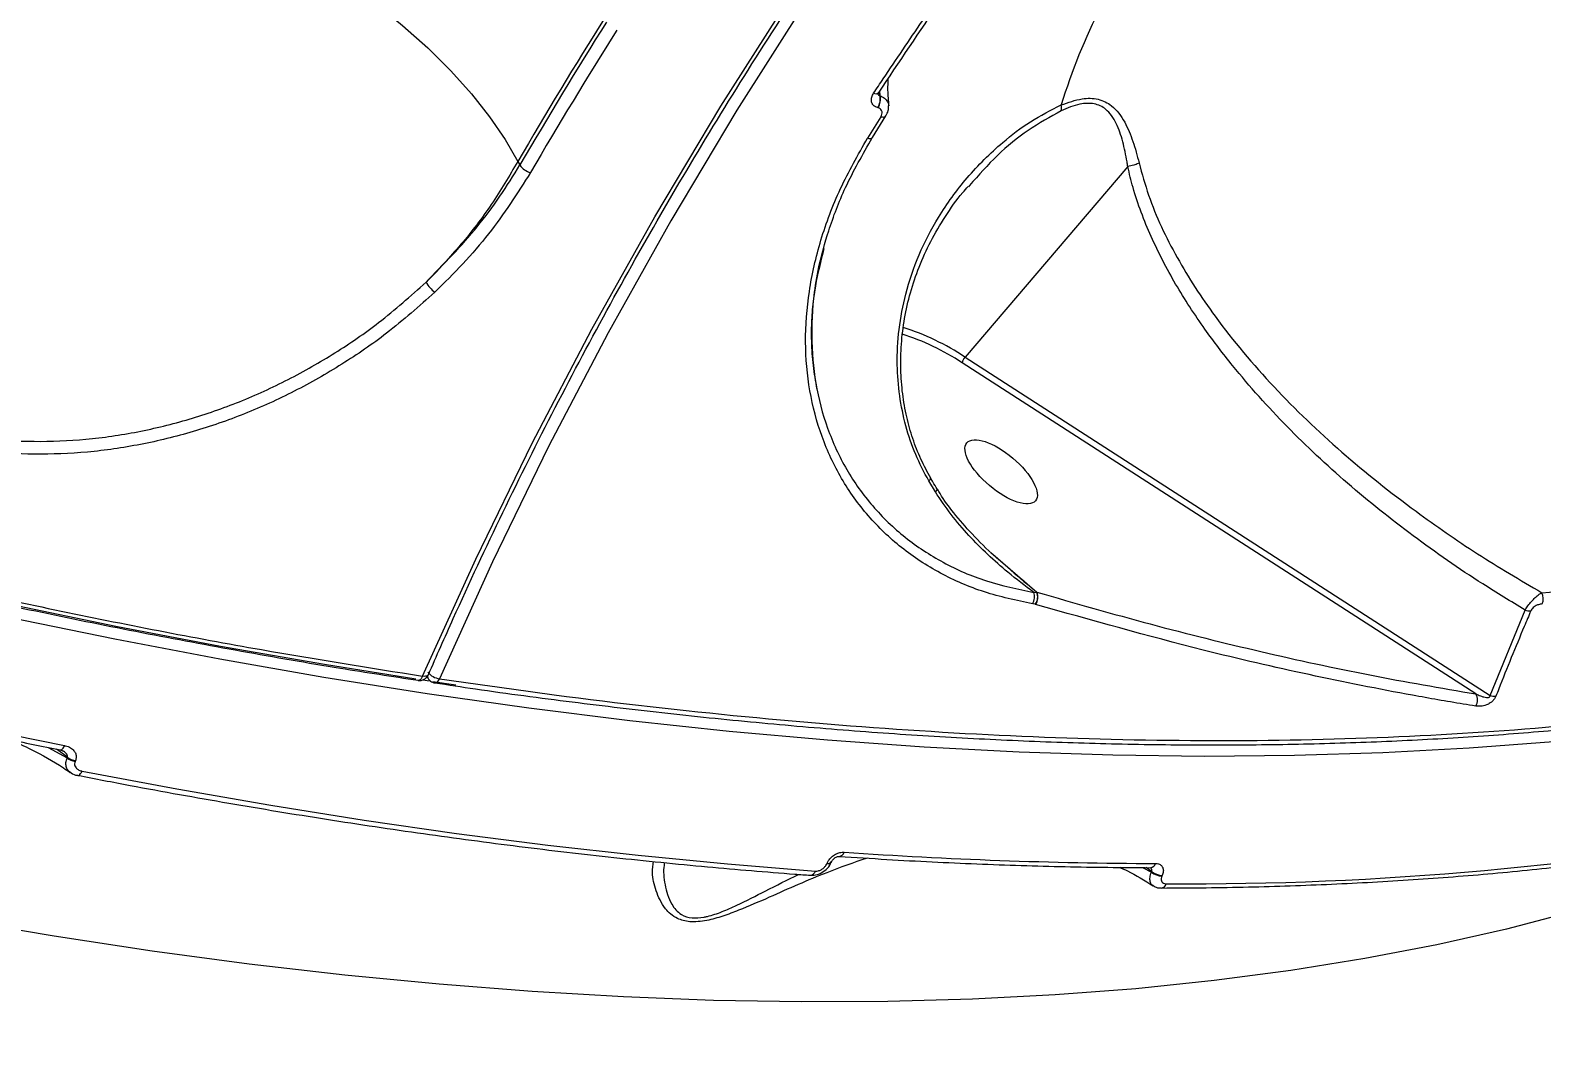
# Model space of a CAD drawing. Header units: millimetres. Extents: x -6521 to 6343, y -6174 to 4868.
# Drawn here: x -3687.6 to -3530.5, y 28.7 to 135.9 of the extents above; entities that cross this region are included whole.
import ezdxf

# ---------------------------------------------------------------- set-up
doc = ezdxf.new("R2010")
doc.units = ezdxf.units.MM
for name, color, linetype in [('DIKOM_ОБЪЕКТ', 7, 'Continuous'), ('DIKOM_РАЗМЕР_ЗОНА', 7, 'Continuous'), ('DIKOM_РАЗМЕР_ОБЪЕКТА', 7, 'Continuous')]:
    doc.layers.add(name, color=color, linetype=linetype)
doc.styles.add('style1', font='arial.ttf', dxfattribs={"width": 0.8})
doc.dimstyles.new('1-50', dxfattribs={"dimtxt": 300, "dimasz": 200, "dimexe": 100, "dimexo": 0, "dimgap": 100, "dimtad": 1, "dimtxsty": 'style1', "dimcen": 200, "dimclrd": 7, "dimclre": 7, "dimclrt": 7, "dimadec": 1, "dimazin": 2, "dimtfac": 1, "dimtmove": 0, "dimatfit": 2, "dimfxl": 0, "dimlwd": 25, "dimlwe": 18, "dimarcsym": 0})

# ---------------------------------------------------------------- blocks, each defined once
blk = doc.blocks.new('*D11')
at = {"layer": 'Defpoints', "color": 0, "transparency": 16777216}
for p in [(2818.82, 364.95), (-5102.52, -1661.02), (-5102.52, -4861.8)]:
    blk.add_point(p, dxfattribs=at)
at = {"layer": 'DIKOM_РАЗМЕР_ОБЪЕКТА', "color": 7, "lineweight": 18, "transparency": 16777216}
for p, q in [((2818.82, 364.95), (2818.82, -4961.8)), ((-5102.52, -1661.02), (-5102.52, -4961.8))]:
    blk.add_line(p, q, dxfattribs=at)
at = {"layer": 'DIKOM_РАЗМЕР_ОБЪЕКТА', "color": 7, "lineweight": 25, "transparency": 16777216}
blk.add_line((2618.82, -4861.8), (-4902.52, -4861.8), dxfattribs=at)
at = {"layer": 'DIKOM_РАЗМЕР_ОБЪЕКТА', "color": 7, "transparency": 16777216}
for points in [[(-4902.52, -4828.46), (-4902.52, -4895.13), (-5102.52, -4861.8)], [(2618.82, -4828.46), (2618.82, -4895.13), (2818.82, -4861.8)]]:
    blk.add_solid(points, dxfattribs=at)
at = {"layer": 'DIKOM_РАЗМЕР_ОБЪЕКТА', "color": 7, "transparency": 16777216, "insert": (-736, -4608.63), "char_height": 300, "attachment_point": 5, "style": 'style1'}
blk.add_mtext('7900', dxfattribs=at)
blk = doc.blocks.new('*D12')
at = {"layer": 'Defpoints', "color": 0, "transparency": 16777216}
for p in [(918.99, 3251.45), (5268.57, 3251.45), (-3684.78, -1936.75)]:
    blk.add_point(p, dxfattribs=at)
at = {"layer": 'DIKOM_РАЗМЕР_ОБЪЕКТА', "color": 7, "lineweight": 18, "transparency": 16777216}
for p, q in [((918.99, 3251.45), (5368.57, 3251.45)), ((-3684.78, -1936.75), (5368.57, -1936.75))]:
    blk.add_line(p, q, dxfattribs=at)
at = {"layer": 'DIKOM_РАЗМЕР_ОБЪЕКТА', "color": 7, "lineweight": 25, "transparency": 16777216}
blk.add_line((5268.57, -1736.75), (5268.57, 3051.45), dxfattribs=at)
at = {"layer": 'DIKOM_РАЗМЕР_ОБЪЕКТА', "color": 7, "transparency": 16777216}
for points in [[(5235.23, 3051.45), (5301.9, 3051.45), (5268.57, 3251.45)], [(5235.23, -1736.75), (5301.9, -1736.75), (5268.57, -1936.75)]]:
    blk.add_solid(points, dxfattribs=at)
at = {"layer": 'DIKOM_РАЗМЕР_ОБЪЕКТА', "color": 7, "transparency": 16777216, "insert": (5015.39, 711.25), "char_height": 300, "attachment_point": 5, "rotation": 90, "style": 'style1'}
blk.add_mtext('5150', dxfattribs=at)
blk = doc.blocks.new('*D13')
at = {"layer": 'Defpoints', "color": 0, "transparency": 16777216}
for p in [(1683.24, 4867.99), (-4359.52, -3960.36), (6242.61, -3960.36)]:
    blk.add_point(p, dxfattribs=at)
at = {"layer": 'DIKOM_РАЗМЕР_ЗОНА', "color": 7, "lineweight": 18, "transparency": 16777216}
for p, q in [((1683.24, 4867.99), (6342.61, 4867.99)), ((-4359.52, -3960.36), (6342.61, -3960.36))]:
    blk.add_line(p, q, dxfattribs=at)
at = {"layer": 'DIKOM_РАЗМЕР_ЗОНА', "color": 7, "lineweight": 25, "transparency": 16777216}
blk.add_line((6242.61, 4667.99), (6242.61, -3760.36), dxfattribs=at)
at = {"layer": 'DIKOM_РАЗМЕР_ЗОНА', "color": 7, "transparency": 16777216}
for points in [[(6209.28, 4667.99), (6275.95, 4667.99), (6242.61, 4867.99)], [(6209.28, -3760.36), (6275.95, -3760.36), (6242.61, -3960.36)]]:
    blk.add_solid(points, dxfattribs=at)
at = {"layer": 'DIKOM_РАЗМЕР_ЗОНА', "color": 7, "transparency": 16777216, "insert": (5989.44, 630.24), "char_height": 300, "attachment_point": 5, "rotation": 90, "style": 'style1'}
blk.add_mtext('8850', dxfattribs=at)
blk = doc.blocks.new('*D14')
at = {"layer": 'Defpoints', "color": 0, "transparency": 16777216}
for p in [(4318.82, 257.45), (-6520.67, -1799.21), (4318.82, -6073.51)]:
    blk.add_point(p, dxfattribs=at)
at = {"layer": 'DIKOM_РАЗМЕР_ЗОНА', "color": 7, "lineweight": 18, "transparency": 16777216}
for p, q in [((4318.82, 257.45), (4318.82, -6173.51)), ((-6520.67, -1799.21), (-6520.67, -6173.51))]:
    blk.add_line(p, q, dxfattribs=at)
at = {"layer": 'DIKOM_РАЗМЕР_ЗОНА', "color": 7, "lineweight": 25, "transparency": 16777216}
blk.add_line((-6320.67, -6073.51), (4118.82, -6073.51), dxfattribs=at)
at = {"layer": 'DIKOM_РАЗМЕР_ЗОНА', "color": 7, "transparency": 16777216}
for points in [[(-6320.67, -6040.18), (-6320.67, -6106.84), (-6520.67, -6073.51)], [(4118.82, -6040.18), (4118.82, -6106.84), (4318.82, -6073.51)]]:
    blk.add_solid(points, dxfattribs=at)
at = {"layer": 'DIKOM_РАЗМЕР_ЗОНА', "color": 7, "transparency": 16777216, "insert": (-430.65, -5820.34), "char_height": 300, "attachment_point": 5, "style": 'style1'}
blk.add_mtext('10850', dxfattribs=at)

msp = doc.modelspace()

# ---------------------------------------------------------------- linework, layer by layer
at = {"layer": 'DIKOM_ОБЪЕКТ', "color": 7, "linetype": 'Continuous', "lineweight": 15}
for p, q in [((-3599.445, 129.408), (-3599.435, 129.422)), ((-3599.38, 129.463), (-3599.285, 129.12)), ((-3599.285, 129.12), (-3599.264, 129.114)), ((-3599.264, 129.114), (-3599.274, 129.62)), ((-3599.486, 127.867), (-3599.508, 127.874)), ((-3600.044, 124.781), (-3598.658, 127.009)), ((-3636.92, 122.276), (-3636.703, 121.911)), ((-3573.517, 121.738), (-3590.433, 101.933)), ((-3589.953, 119.777), (-3590.077, 119.643)), ((-3537.327, 66.9), (-3590.737, 101.335)), ((-3590.433, 101.933), (-3535.849, 66.742)), ((-3605.817, 98.559), (-3605.87, 98.918)), ((-3593.516, 87.919), (-3594.202, 89.059)), ((-3587.731, 81.615), (-3582.957, 77.486)), ((-3583.894, 78.27), (-3582.985, 77.503)), ((-3583.284, 77.46), (-3582.985, 77.503)), ((-3582.985, 77.503), (-3582.957, 77.486)), ((-3583.128, 76.225), (-3583.394, 76.288)), ((-3583.094, 76.214), (-3583.128, 76.225)), ((-3535.849, 66.742), (-3532.217, 75.624)), ((-3646.346, 68.695), (-3646.244, 68.523)), ((-3646.217, 68.9), (-3646.222, 68.89)), ((-3645.761, 68.213), (-3643.375, 67.861)), ((-3645.545, 68.048), (-3645.533, 68.046)), ((-3685.747, 61.346), (-3683.768, 60.244)), ((-3683.731, 60.329), (-3684.874, 61.168)), ((-3683.768, 60.244), (-3683.731, 60.329)), ((-3682.898, 59.964), (-3682.935, 59.879)), ((-3604.794, 49.254), (-3604.775, 49.299)), ((-3604.316, 49.418), (-3604.297, 49.464)), ((-3571.997, 48.845), (-3571.064, 48.36)), ((-3571.035, 48.426), (-3571.597, 48.841)), ((-3571.15, 48.833), (-3571.124, 48.834)), ((-3571.064, 48.36), (-3571.035, 48.426)), ((-3569.931, 48.031), (-3569.959, 47.965))]:
    msp.add_line(p, q, dxfattribs=at)
at = {"layer": 'DIKOM_ОБЪЕКТ', "color": 7, "linetype": 'Continuous', "lineweight": 15, "flags": 128}
for points in [[(-3646.81, 68.749), (-3641.296, 80.936), (-3635.436, 92.967), (-3629.233, 104.833), (-3622.691, 116.528), (-3615.815, 128.042), (-3608.608, 139.369), (-3601.076, 150.501), (-3593.223, 161.431), (-3585.056, 172.152), (-3576.578, 182.656), (-3567.796, 192.938), (-3558.715, 202.989), (-3549.341, 212.804), (-3539.681, 222.376), (-3529.741, 231.699), (-3519.527, 240.766), (-3509.046, 249.572), (-3498.305, 258.111), (-3487.311, 266.378), (-3476.071, 274.367), (-3464.592, 282.072)], [(-3463.386, 281.166), (-3474.83, 273.484), (-3486.037, 265.519), (-3496.998, 257.278), (-3507.707, 248.764), (-3518.156, 239.984), (-3528.339, 230.944), (-3538.249, 221.649), (-3547.881, 212.106), (-3557.226, 202.321), (-3566.279, 192.299), (-3575.035, 182.049), (-3583.487, 171.576), (-3591.631, 160.888), (-3599.46, 149.991), (-3606.969, 138.892), (-3614.154, 127.599), (-3621.01, 116.119), (-3627.532, 104.46), (-3633.717, 92.63), (-3639.559, 80.635), (-3645.056, 68.485)], [(-3909.189, 155.07), (-3902.638, 151.775), (-3891.769, 146.449), (-3880.81, 141.25), (-3869.769, 136.184), (-3858.655, 131.254), (-3847.478, 126.465), (-3836.248, 121.821), (-3824.973, 117.325), (-3813.663, 112.982), (-3802.328, 108.796), (-3790.978, 104.769), (-3779.621, 100.905), (-3768.268, 97.207), (-3756.928, 93.679), (-3745.61, 90.323), (-3734.324, 87.143), (-3723.08, 84.14), (-3711.887, 81.318), (-3700.755, 78.679), (-3689.692, 76.225), (-3678.709, 73.958), (-3675.618, 73.351)], [(-3677.917, 152.829), (-3674.558, 151.639), (-3671.162, 150.256), (-3667.758, 148.693), (-3664.379, 146.964), (-3661.055, 145.086), (-3657.816, 143.074), (-3654.692, 140.948), (-3651.711, 138.727), (-3648.901, 136.43), (-3646.287, 134.08), (-3643.893, 131.698), (-3641.741, 129.304), (-3639.85, 126.922), (-3638.239, 124.572), (-3636.92, 122.276)], [(-3599.941, 129.363), (-3599.795, 129.331), (-3599.666, 129.322), (-3599.559, 129.337), (-3599.478, 129.375), (-3599.445, 129.408)], [(-3599.173, 126.928), (-3599.041, 126.903), (-3598.923, 126.896), (-3598.821, 126.907), (-3598.738, 126.937), (-3598.677, 126.983), (-3598.658, 127.008)], [(-3593.516, 87.919), (-3593.378, 88.06), (-3593.317, 88.159), (-3593.32, 88.198)], [(-3529.276, 61.933), (-3538.038, 61.254), (-3547.007, 60.774), (-3556.176, 60.493), (-3565.536, 60.411), (-3575.081, 60.53), (-3584.802, 60.848), (-3594.691, 61.366), (-3604.739, 62.082), (-3614.938, 62.997), (-3625.28, 64.109), (-3635.755, 65.418), (-3646.355, 66.923), (-3657.072, 68.622), (-3667.895, 70.514), (-3678.816, 72.597), (-3689.825, 74.869)], [(-3675.618, 73.351), (-3667.814, 71.88), (-3657.017, 69.992), (-3647.51, 68.477)], [(-3726.833, 71.329), (-3721.43, 69.955), (-3716.04, 68.624), (-3710.665, 67.334), (-3705.304, 66.088), (-3699.96, 64.884), (-3694.633, 63.724), (-3689.324, 62.607), (-3684.035, 61.533)], [(-3646.81, 68.749), (-3646.886, 68.599), (-3646.971, 68.475), (-3647.063, 68.384), (-3647.157, 68.327), (-3647.251, 68.308), (-3647.293, 68.312)], [(-3646.222, 68.89), (-3646.226, 68.882), (-3646.286, 68.815), (-3646.378, 68.767), (-3646.499, 68.74), (-3646.645, 68.734), (-3646.81, 68.749)], [(-3646.776, 68.365), (-3646.326, 68.298), (-3646.141, 68.27)], [(-3645.533, 68.046), (-3645.499, 68.044), (-3645.405, 68.063), (-3645.31, 68.12), (-3645.218, 68.211), (-3645.132, 68.335), (-3645.056, 68.485)], [(-3684.481, 61.088), (-3684.443, 61.085), (-3684.361, 61.107), (-3684.276, 61.165), (-3684.191, 61.258), (-3684.11, 61.383), (-3684.035, 61.533)], [(-3682.661, 58.436), (-3682.605, 58.435), (-3682.525, 58.463), (-3682.443, 58.524), (-3682.362, 58.616), (-3682.284, 58.737), (-3682.214, 58.881)], [(-3682.214, 58.881), (-3672.355, 57.027), (-3662.578, 55.329), (-3652.888, 53.788), (-3643.292, 52.407), (-3633.797, 51.185), (-3624.409, 50.123), (-3615.136, 49.222), (-3605.982, 48.484)], [(-3527.184, 44.273), (-3534.161, 42.448), (-3541.39, 40.816), (-3548.864, 39.379), (-3556.575, 38.139), (-3564.517, 37.096), (-3572.682, 36.252), (-3581.063, 35.608), (-3589.652, 35.163), (-3598.44, 34.919), (-3607.42, 34.875), (-3616.583, 35.033), (-3625.921, 35.39), (-3635.425, 35.948), (-3645.087, 36.706), (-3654.896, 37.662), (-3664.845, 38.817), (-3674.923, 40.168), (-3685.122, 41.716), (-3695.432, 43.457)]]:
    msp.add_lwpolyline(points, dxfattribs=at)
at = {"layer": 'DIKOM_ОБЪЕКТ', "color": 7, "linetype": 'Continuous', "lineweight": 15}
for centre, radius, start, end in [((-3518.329, 109.078), 64.965, 153.18825, 162.92506), ((-3215.875, -122.63), 487.091, 147.76027, 149.81502), ((-3216.18, -122.716), 486.5, 147.76946, 149.81251), ((-3215.531, -123.247), 485.973, 147.77083, 149.81153), ((-3600.827, 128.752), 1.584, 326.32877, 13.41961), ((-3600.805, 128.746), 1.585, 326.33392, 13.42697), ((-3582.389, 127.832), 1.985, 352.0912, 9.28935), ((-3210.456, -116.485), 458.641, 147.94536, 148.27365), ((-3635.121, 122.962), 1.9, 213.57855, 255.54916), ((-3643.547, 111.388), 3.356, 209.83719, 233.58513), ((-3604.206, 81.18), 24.241, 56.2477, 72.64802), ((-3604.419, 80.949), 25.217, 56.31806, 72.56547), ((-3589.516, 101.09), 1.246, 137.43731, 168.66756), ((-3584.165, 76.988), 1.288, 323.64933, 23.59644), ((-3584.163, 76.972), 1.311, 324.68887, 23.07899), ((-3531.696, 76.803), 1.371, 336.7777, 27.42699), ((-3531.719, 77.024), 1.486, 250.43763, 273.88124), ((-3644.817, 70.307), 1.838, 218.29732, 262.52519), ((-3647.134, 69.299), 1, 261.35162, 336.47401), ((-3645.725, 68.832), 0.604, 190.58516, 210.70882), ((-3645.385, 69.035), 1, 210.78835, 233.08161), ((-3645.385, 69.035), 1, 233.08161, 261.5044), ((-3538.383, 66.279), 1.226, 328.60728, 30.46031), ((-3535.381, 68.171), 1.504, 251.87173, 275.26482), ((-3682.501, 62.004), 2.169, 234.24843, 258.4386), ((-3682.462, 62.092), 2.172, 234.26245, 258.41684), ((-3567.557, 394.492), 347.341, 269.67692, 280.6048), ((-3603.561, 50.591), 0.578, 274.91215, 345.98818), ((-3568.859, 542.127), 492.86, 266.0279, 269.79568), ((-3604.68, 49.701), 0.461, 255.63707, 321.76485), ((-3604.66, 49.741), 0.456, 255.41772, 322.90047), ((-3571.218, 49.461), 0.631, 277.2032, 342.42595), ((-3606.547, 48.628), 0.583, 275.38467, 345.66554), ((-3569.859, 49.986), 2.024, 233.4589, 267.15198), ((-3569.831, 50.051), 2.023, 233.45151, 267.15937), ((-3570.102, 47.33), 0.612, 276.21791, 343.57877)]:
    msp.add_arc(centre, radius, start, end, dxfattribs=at)
msp.add_ellipse((-3586.677, 90.001), major_axis=(3.564, -3.012), ratio=0.4016192, dxfattribs=at)
for points, knots in [([(-4175.655, 432.946), (-4175.673, 431.751), (-4175.719, 428.772), (-4175.454, 423.895), (-4174.903, 418.333), (-4174.044, 412.673), (-4172.892, 406.918), (-4171.442, 401.066), (-4169.693, 395.113), (-4167.646, 389.066), (-4165.31, 382.943), (-4162.691, 376.77), (-4159.797, 370.566), (-4156.63, 364.332), (-4153.19, 358.067), (-4149.478, 351.769), (-4145.491, 345.434), (-4141.229, 339.063), (-4136.692, 332.653), (-4131.877, 326.202), (-4126.782, 319.708), (-4121.408, 313.172), (-4115.768, 306.609), (-4109.885, 300.047), (-4103.779, 293.51), (-4097.459, 287.007), (-4090.922, 280.533), (-4084.166, 274.086), (-4077.19, 267.663), (-4069.992, 261.263), (-4062.569, 254.884), (-4054.921, 248.525), (-4047.043, 242.183), (-4038.934, 235.856), (-4030.607, 229.556), (-4022.099, 223.311), (-4013.44, 217.145), (-4004.644, 211.065), (-3995.703, 205.066), (-3986.616, 199.147), (-3977.384, 193.308), (-3968.007, 187.549), (-3958.484, 181.869), (-3948.816, 176.27), (-3939.004, 170.751), (-3929.046, 165.312), (-3918.951, 159.958), (-3908.749, 154.705), (-3898.471, 149.569), (-3888.136, 144.561), (-3877.75, 139.681), (-3867.312, 134.93), (-3856.822, 130.307), (-3846.279, 125.813), (-3835.684, 121.446), (-3825.037, 117.208), (-3814.339, 113.098), (-3803.589, 109.117), (-3792.791, 105.267), (-3781.972, 101.556), (-3771.165, 97.996), (-3760.397, 94.598), (-3749.678, 91.363), (-3739.006, 88.291), (-3728.381, 85.381), (-3717.803, 82.633), (-3707.27, 80.047), (-3696.786, 77.624), (-3686.349, 75.363), (-3675.958, 73.263), (-3665.62, 71.332), (-3656.051, 69.671), (-3649.976, 68.735), (-3647.292, 68.322)], [0, 0, 0, 0, 0.0094078, 0.0234759, 0.0375497, 0.0516398, 0.0657619, 0.0799312, 0.0941627, 0.1084719, 0.1228261, 0.1371271, 0.1513572, 0.1655335, 0.1796718, 0.193788, 0.2078977, 0.2220155, 0.2361532, 0.2503269, 0.2645521, 0.2788451, 0.2932013, 0.3075359, 0.321785, 0.3359736, 0.3501177, 0.3642335, 0.378337, 0.3924445, 0.406567, 0.4207201, 0.4349201, 0.4491829, 0.4635203, 0.4778591, 0.4920989, 0.5062927, 0.5204524, 0.534589, 0.5487142, 0.5628395, 0.5769742, 0.5911282, 0.6053129, 0.6195396, 0.63382, 0.6481186, 0.6623742, 0.6765812, 0.6907508, 0.7048943, 0.7190234, 0.7331494, 0.7472821, 0.7614309, 0.7756068, 0.7898212, 0.8040856, 0.8183881, 0.8326644, 0.846885, 0.8610655, 0.8752171, 0.8893511, 0.9034787, 0.9176113, 0.9317563, 0.9459252, 0.9601293, 0.9743797, 0.9886796, 1, 1, 1, 1]), ([(-4175.479, 433.213), (-4175.492, 430.425), (-4175.523, 423.906), (-4174.097, 413.172), (-4171.423, 401.133), (-4167.487, 388.866), (-4162.384, 376.436), (-4156.167, 363.888), (-4148.738, 351.019), (-4140.07, 337.86), (-4130.162, 324.451), (-4119.234, 311.088), (-4107.348, 297.814), (-4094.583, 284.672), (-4080.733, 271.447), (-4065.799, 258.184), (-4049.807, 244.928), (-4033.306, 232.124), (-4016.405, 219.8), (-3999.212, 207.974), (-3981.245, 196.303), (-3962.531, 184.833), (-3943.116, 173.605), (-3923.153, 162.718), (-3902.694, 152.211), (-3881.801, 142.119), (-3860.4, 132.415), (-3838.548, 123.15), (-3816.309, 114.369), (-3794.173, 106.263), (-3772.214, 98.846), (-3750.5, 92.113), (-3728.678, 85.957), (-3706.817, 80.418), (-3685.006, 75.55), (-3664.969, 71.648), (-3652.378, 69.638), (-3646.81, 68.749)], [0, 0, 0, 0, 0.0220395, 0.0515326, 0.0810499, 0.1105428, 0.1392036, 0.1678863, 0.1965469, 0.22604, 0.2555572, 0.2850503, 0.3137109, 0.3423936, 0.3710542, 0.4005473, 0.4300646, 0.4595577, 0.4871864, 0.5148349, 0.5424636, 0.5708353, 0.5992283, 0.6276001, 0.6562608, 0.6849436, 0.7136043, 0.7430975, 0.7726147, 0.8021078, 0.8307686, 0.8594514, 0.888112, 0.9176053, 0.9471226, 0.9766157, 1, 1, 1, 1]), ([(-3646.217, 68.9), (-3645.358, 70.852), (-3642.863, 76.52), (-3638.511, 85.805), (-3633.07, 96.709), (-3627.342, 107.472), (-3621.335, 118.091), (-3615.05, 128.561), (-3608.491, 138.875), (-3601.662, 149.027), (-3594.566, 159.012), (-3587.208, 168.826), (-3579.591, 178.461), (-3571.719, 187.914), (-3563.598, 197.179), (-3555.23, 206.25), (-3546.622, 215.124), (-3537.776, 223.795), (-3528.699, 232.258), (-3519.396, 240.509), (-3509.87, 248.544), (-3500.128, 256.357), (-3490.175, 263.946), (-3480.014, 271.302), (-3471.336, 277.284), (-3466.021, 280.779), (-3464.214, 281.967)], [0, 0, 0, 0, 0.0228181, 0.0662206, 0.1096244, 0.1530278, 0.1964311, 0.2398343, 0.2832374, 0.3266402, 0.3700428, 0.4134454, 0.4568477, 0.5002497, 0.5436514, 0.5870531, 0.6304543, 0.673855, 0.7172558, 0.7606563, 0.8040563, 0.8474562, 0.8908556, 0.9342546, 0.9776532, 1, 1, 1, 1]), ([(-3599.941, 129.363), (-3599.603, 129.867), (-3597.913, 132.387), (-3591.362, 142.098), (-3585.064, 151.127), (-3580.141, 158.187)], [0, 0, 0, 0, 0.0517109, 0.2585539, 1, 1, 1, 1]), ([(-3599.425, 129.396), (-3597.277, 132.601), (-3592.048, 140.404), (-3585.44, 150.004), (-3580.955, 156.338), (-3579.62, 158.224)], [0, 0, 0, 0, 0.328768, 0.8001316, 1, 1, 1, 1]), ([(-3598.324, 128.051), (-3598.377, 128.604), (-3598.472, 129.595), (-3598.429, 130.504), (-3598.41, 130.905)], [0, 0, 0, 0, 0.5584418, 1, 1, 1, 1]), ([(-3599.508, 127.874), (-3599.589, 127.902), (-3599.8, 127.976), (-3600.048, 128.204), (-3600.185, 128.551), (-3600.163, 128.959), (-3600.015, 129.229), (-3599.941, 129.363)], [0, 0, 0, 0, 0.1342565, 0.3469745, 0.5632417, 0.7817528, 1, 1, 1, 1]), ([(-3599.495, 129.339), (-3599.485, 129.305), (-3599.461, 129.224), (-3599.381, 129.149), (-3599.312, 129.128), (-3599.285, 129.12)], [0, 0, 0, 0, 0.3182036, 0.7367208, 1, 1, 1, 1]), ([(-3599.494, 129.307), (-3599.494, 129.303), (-3599.493, 129.293), (-3599.488, 129.339), (-3599.447, 129.399), (-3599.431, 129.421)], [0, 0, 0, 0, 0.2434658, 0.7186115, 1, 1, 1, 1]), ([(-3599.264, 129.114), (-3599.104, 129.04), (-3598.769, 128.885), (-3598.509, 128.537), (-3598.385, 128.247), (-3598.397, 128.098), (-3598.401, 128.05)], [0, 0, 0, 0, 0.3263919, 0.6866238, 0.89948, 1, 1, 1, 1]), ([(-3580.43, 128.153), (-3579.706, 128.414), (-3578.388, 128.889), (-3576.54, 128.851), (-3574.949, 128.052), (-3573.799, 126.464), (-3572.94, 124.39), (-3572.539, 122.883), (-3572.337, 122.122)], [0, 0, 0, 0, 0.1672644, 0.3043246, 0.4416728, 0.6370356, 0.8167233, 1, 1, 1, 1]), ([(-3599.173, 126.928), (-3599.172, 126.93), (-3599.119, 127.014), (-3599.044, 127.191), (-3599.037, 127.413), (-3599.106, 127.611), (-3599.242, 127.774), (-3599.407, 127.837), (-3599.486, 127.867)], [0, 0, 0, 0, 0.0043321, 0.2198056, 0.4355459, 0.5682361, 0.7938027, 1, 1, 1, 1]), ([(-3598.667, 127.015), (-3598.567, 127.193), (-3598.379, 127.527), (-3598.389, 127.903), (-3598.394, 128.079)], [0, 0, 0, 0, 0.5325493, 1, 1, 1, 1]), ([(-3594.202, 89.059), (-3594.68, 89.962), (-3595.65, 91.793), (-3596.644, 94.796), (-3597.287, 97.93), (-3597.546, 101.301), (-3597.359, 104.857), (-3596.626, 108.713), (-3595.28, 112.642), (-3593.166, 116.728), (-3590.282, 120.696), (-3586.979, 123.969), (-3583.658, 126.524), (-3581.512, 127.607), (-3580.43, 128.153)], [0, 0, 0, 0, 0.0637954, 0.1293413, 0.1956935, 0.263425, 0.3422607, 0.4227085, 0.5170772, 0.6134022, 0.7254009, 0.8399965, 0.9193197, 1, 1, 1, 1]), ([(-3580.422, 127.559), (-3581.586, 126.911), (-3583.942, 125.599), (-3587.181, 122.956), (-3589.019, 120.848), (-3589.953, 119.777)], [0, 0, 0, 0, 0.3244032, 0.6566288, 1, 1, 1, 1]), ([(-3573.51, 121.742), (-3573.51, 121.743), (-3573.534, 121.908), (-3573.687, 122.799), (-3573.993, 124.361), (-3574.643, 126.268), (-3575.587, 127.702), (-3576.963, 128.373), (-3578.618, 128.313), (-3579.778, 127.828), (-3580.422, 127.559)], [0, 0, 0, 0, 0.0002701, 0.0414558, 0.2243046, 0.4065703, 0.5849873, 0.712481, 0.8404526, 1, 1, 1, 1]), ([(-3583.394, 76.288), (-3585.095, 76.643), (-3588.495, 77.352), (-3593.065, 79.362), (-3597.134, 82.02), (-3600.594, 85.337), (-3603.379, 89.227), (-3605.425, 93.608), (-3606.69, 98.387), (-3607.137, 103.471), (-3606.753, 108.747), (-3605.527, 114.11), (-3603.538, 119.48), (-3601.554, 122.957), (-3600.561, 124.697)], [0, 0, 0, 0, 0.0836182, 0.1671663, 0.2504175, 0.3338511, 0.4173038, 0.500488, 0.5837383, 0.6671383, 0.7504583, 0.8333959, 0.9166276, 1, 1, 1, 1]), ([(-3605.87, 98.918), (-3606.006, 99.731), (-3606.274, 101.34), (-3606.402, 103.731), (-3606.36, 106.049), (-3606.125, 108.539), (-3605.615, 111.543), (-3604.593, 115.313), (-3602.869, 119.84), (-3601.054, 123.025), (-3600.074, 124.744)], [0, 0, 0, 0, 0.1039887, 0.2058435, 0.2906886, 0.3765793, 0.4901689, 0.6312481, 0.8009212, 1, 1, 1, 1]), ([(-3600.561, 124.697), (-3600.474, 124.682), (-3600.3, 124.652), (-3600.128, 124.685), (-3600.084, 124.748), (-3600.067, 124.772)], [0, 0, 0, 0, 0.3855118, 0.7710508, 1, 1, 1, 1]), ([(-3636.92, 122.276), (-3637.805, 120.773), (-3639.544, 117.816), (-3642.755, 113.598), (-3645.219, 111.017), (-3646.458, 109.718)], [0, 0, 0, 0, 0.3395384, 0.66776, 1, 1, 1, 1]), ([(-3646.458, 109.718), (-3644.61, 111.607), (-3641.81, 114.468), (-3638.716, 118.637), (-3637.374, 120.82), (-3636.703, 121.911)], [0, 0, 0, 0, 0.4928118, 0.7464056, 1, 1, 1, 1]), ([(-3635.595, 121.122), (-3636.973, 118.969), (-3639.06, 115.707), (-3642.573, 111.616), (-3644.551, 109.663), (-3645.539, 108.687)], [0, 0, 0, 0, 0.4927622, 0.746379, 1, 1, 1, 1]), ([(-3573.517, 121.738), (-3573.516, 121.739), (-3573.514, 121.74), (-3573.512, 121.742), (-3573.51, 121.742), (-3573.51, 121.742)], [0, 0, 0, 0, 0.4606076, 0.8321304, 1, 1, 1, 1]), ([(-3532.217, 75.624), (-3533.69, 76.52), (-3537.69, 78.952), (-3543.92, 83.287), (-3550.747, 88.736), (-3557.05, 94.637), (-3561.914, 100.059), (-3565.718, 105.047), (-3568.623, 109.499), (-3571.176, 114.42), (-3572.744, 118.544), (-3573.342, 121.016), (-3573.517, 121.738)], [0, 0, 0, 0, 0.0783343, 0.2125914, 0.3472665, 0.4817927, 0.615849, 0.6916658, 0.7820708, 0.8726181, 0.9628126, 1, 1, 1, 1]), ([(-3572.337, 122.122), (-3572.366, 122.108), (-3572.537, 122.02), (-3572.92, 121.863), (-3573.301, 121.785), (-3573.51, 121.742)], [0, 0, 0, 0, 0.0843783, 0.5004316, 1, 1, 1, 1]), ([(-3572.337, 122.122), (-3572.028, 121.003), (-3571.094, 117.618), (-3568.52, 112.215), (-3564.155, 105.514), (-3558.437, 98.714), (-3551.383, 91.967), (-3544.211, 86.266), (-3537.23, 81.415), (-3532.73, 78.761), (-3530.479, 77.434)], [0, 0, 0, 0, 0.0588109, 0.1777198, 0.2968175, 0.4509472, 0.6056222, 0.7600433, 0.8800198, 1, 1, 1, 1]), ([(-3593.985, 89.349), (-3594.341, 89.998), (-3595.066, 91.319), (-3595.899, 93.465), (-3596.536, 95.745), (-3596.956, 98.151), (-3597.145, 100.685), (-3597.083, 103.312), (-3596.752, 105.989), (-3596.136, 108.673), (-3595.224, 111.35), (-3594.019, 114.004), (-3592.494, 116.588), (-3591.179, 118.494), (-3590.301, 119.469), (-3590.111, 119.68)], [0, 0, 0, 0, 0.0661447, 0.1344649, 0.2033533, 0.2760793, 0.3523933, 0.4323052, 0.515423, 0.6008845, 0.6886821, 0.7808534, 0.8757957, 0.973138, 1, 1, 1, 1]), ([(-3605.092, 113.228), (-3605.423, 111.931), (-3606.204, 108.874), (-3606.482, 104.15), (-3606.074, 99.159), (-3604.84, 94.47), (-3602.846, 90.169), (-3600.125, 86.35), (-3596.746, 83.094), (-3592.762, 80.482), (-3588.288, 78.506), (-3584.953, 77.809), (-3583.284, 77.46)], [0, 0, 0, 0, 0.0757534, 0.1787135, 0.2808763, 0.3837907, 0.4863004, 0.5886396, 0.6917381, 0.794008, 0.8968759, 1, 1, 1, 1]), ([(-3645.539, 108.687), (-3647.179, 107.227), (-3650.201, 104.535), (-3655.165, 101.133), (-3660.108, 98.313), (-3665.294, 95.953), (-3670.656, 94.098), (-3676.126, 92.764), (-3681.655, 91.964), (-3687.17, 91.753), (-3692.623, 92.063), (-3696.128, 92.747), (-3697.878, 93.089)], [0, 0, 0, 0, 0.1166809, 0.2150832, 0.3137983, 0.4122011, 0.510061, 0.6082265, 0.706084, 0.803954, 0.9021321, 1, 1, 1, 1]), ([(-3697.694, 94.393), (-3695.983, 94.059), (-3692.553, 93.39), (-3687.217, 93.088), (-3681.82, 93.299), (-3676.409, 94.086), (-3671.054, 95.398), (-3665.805, 97.22), (-3660.727, 99.538), (-3655.886, 102.305), (-3651.024, 105.645), (-3648.064, 108.285), (-3646.458, 109.718)], [0, 0, 0, 0, 0.0977726, 0.1958572, 0.2936318, 0.3914573, 0.4895946, 0.5874245, 0.6858961, 0.78468, 0.8831548, 1, 1, 1, 1]), ([(-3645.543, 68.064), (-3644.137, 67.85), (-3639.336, 67.119), (-3631.25, 66.054), (-3621.307, 64.866), (-3611.521, 63.868), (-3601.903, 63.049), (-3592.456, 62.411), (-3583.174, 61.953), (-3574.054, 61.673), (-3565.092, 61.573), (-3556.287, 61.652), (-3547.636, 61.91), (-3539.138, 62.347), (-3530.788, 62.964), (-3522.596, 63.761), (-3514.585, 64.734), (-3506.792, 65.883), (-3499.237, 67.203), (-3491.923, 68.693), (-3484.849, 70.354), (-3478.01, 72.185), (-3471.403, 74.188), (-3465.028, 76.362), (-3458.883, 78.709), (-3452.966, 81.228), (-3447.276, 83.922), (-3441.815, 86.789), (-3436.596, 89.823), (-3431.642, 93.013), (-3426.968, 96.346), (-3422.598, 99.826), (-3419.157, 102.811), (-3417.279, 104.691), (-3416.66, 105.311)], [0, 0, 0, 0, 0.0135244, 0.0461656, 0.0788173, 0.1113221, 0.143678, 0.1759208, 0.2080885, 0.2402171, 0.2723433, 0.304497, 0.3367093, 0.3690166, 0.4014562, 0.4340637, 0.466743, 0.4993216, 0.5317393, 0.5640327, 0.596238, 0.6283916, 0.6605296, 0.6926846, 0.7248837, 0.7571618, 0.7895541, 0.822096, 0.8547588, 0.8873719, 0.9197909, 0.9520586, 0.9842098, 1, 1, 1, 1]), ([(-3645.056, 68.485), (-3641.069, 67.912), (-3630.328, 66.368), (-3613.202, 64.442), (-3593.869, 62.893), (-3574.939, 62.07), (-3556.491, 61.993), (-3538.604, 62.686), (-3521.671, 64.132), (-3505.728, 66.308), (-3490.788, 69.177), (-3476.607, 72.784), (-3463.269, 77.149), (-3450.846, 82.278), (-3439.593, 88.047), (-3429.59, 94.459), (-3421.924, 100.292), (-3418.013, 104.239), (-3416.63, 105.634)], [0, 0, 0, 0, 0.0385428, 0.1038339, 0.1691752, 0.2344665, 0.3016539, 0.3688964, 0.4360838, 0.501375, 0.5667164, 0.6320077, 0.6991952, 0.7664376, 0.8336251, 0.8989152, 0.964256, 1, 1, 1, 1]), ([(-3594.202, 89.059), (-3594.186, 89.073), (-3594.089, 89.162), (-3593.983, 89.28), (-3594.016, 89.313), (-3594.029, 89.326)], [0, 0, 0, 0, 0.1048042, 0.651535, 1, 1, 1, 1]), ([(-3593.31, 88.202), (-3593.469, 88.447), (-3593.71, 88.82), (-3593.918, 89.209), (-3593.99, 89.343)], [0, 0, 0, 0, 0.6569357, 1, 1, 1, 1]), ([(-3586.528, 80.547), (-3586.803, 80.775), (-3587.925, 81.709), (-3589.641, 83.425), (-3591.52, 85.608), (-3592.713, 87.178), (-3593.211, 88.05), (-3593.301, 88.208)], [0, 0, 0, 0, 0.1046154, 0.4273365, 0.7110772, 0.9477765, 1, 1, 1, 1]), ([(-3583.284, 77.46), (-3584.191, 78.149), (-3586.583, 79.967), (-3589.448, 82.676), (-3591.915, 85.519), (-3592.982, 87.12), (-3593.516, 87.919)], [0, 0, 0, 0, 0.2319379, 0.6115149, 0.8058693, 1, 1, 1, 1]), ([(-3530.479, 77.434), (-3526.281, 77.759), (-3517.885, 78.407), (-3505.836, 79.909), (-3494.168, 81.767), (-3486.802, 83.358), (-3483.119, 84.154)], [0, 0, 0, 0, 0.249121, 0.4982432, 0.7491204, 1, 1, 1, 1]), ([(-3587.672, 81.557), (-3586.78, 80.76), (-3585.536, 79.647), (-3584.257, 78.574), (-3583.894, 78.27)], [0, 0, 0, 0, 0.7163901, 1, 1, 1, 1]), ([(-3583.394, 76.288), (-3583.352, 76.376), (-3583.266, 76.556), (-3583.208, 76.875), (-3583.207, 77.193), (-3583.259, 77.372), (-3583.284, 77.46)], [0, 0, 0, 0, 0.2437032, 0.4999842, 0.7563661, 1, 1, 1, 1]), ([(-3582.957, 77.486), (-3579.016, 76.352), (-3571.135, 74.085), (-3559.608, 71.244), (-3548.291, 68.781), (-3540.982, 67.527), (-3537.327, 66.9)], [0, 0, 0, 0, 0.2492708, 0.4985397, 0.7492697, 1, 1, 1, 1]), ([(-3532.217, 75.624), (-3532.12, 75.776), (-3531.927, 76.078), (-3531.546, 76.536), (-3531.139, 76.948), (-3530.771, 77.252), (-3530.564, 77.382), (-3530.479, 77.434)], [0, 0, 0, 0, 0.2022055, 0.4042964, 0.6105885, 0.8410444, 1, 1, 1, 1]), ([(-3537.337, 65.64), (-3537.772, 65.71), (-3539.949, 66.062), (-3545.663, 67.053), (-3554.626, 68.845), (-3567.601, 71.834), (-3577.246, 74.561), (-3583.094, 76.214)], [0, 0, 0, 0, 0.0299899, 0.1499538, 0.3900721, 0.630191, 1, 1, 1, 1]), ([(-3531.618, 75.542), (-3531.847, 75.003), (-3532.991, 72.307), (-3534.194, 69.349), (-3535.145, 66.923), (-3535.243, 66.673)], [0, 0, 0, 0, 0.1831679, 0.915878, 1, 1, 1, 1]), ([(-3530.436, 76.262), (-3530.566, 76.245), (-3530.795, 76.215), (-3531.123, 76.07), (-3531.359, 75.9), (-3531.525, 75.723), (-3531.587, 75.602), (-3531.618, 75.542)], [0, 0, 0, 0, 0.3196499, 0.5618313, 0.7279288, 0.864057, 1, 1, 1, 1]), ([(-3727.231, 70.873), (-3725.369, 70.397), (-3719.969, 69.017), (-3711.068, 66.855), (-3700.556, 64.448), (-3691.698, 62.543), (-3686.359, 61.467), (-3684.48, 61.088)], [0, 0, 0, 0, 0.1293235, 0.3750567, 0.6207975, 0.8665443, 1, 1, 1, 1]), ([(-3535.243, 66.673), (-3535.285, 66.584), (-3535.37, 66.404), (-3535.586, 66.157), (-3535.879, 65.925), (-3536.313, 65.709), (-3536.835, 65.595), (-3537.173, 65.625), (-3537.337, 65.64)], [0, 0, 0, 0, 0.1098489, 0.2200299, 0.3257115, 0.4925213, 0.7537205, 1, 1, 1, 1]), ([(-3537.327, 66.9), (-3537.172, 66.83), (-3536.866, 66.692), (-3536.451, 66.565), (-3536.143, 66.525), (-3535.981, 66.547), (-3535.908, 66.584), (-3535.879, 66.611), (-3535.859, 66.643), (-3535.844, 66.684), (-3535.847, 66.72), (-3535.849, 66.742)], [0, 0, 0, 0, 0.3170551, 0.627157, 0.7914279, 0.8704603, 0.8978658, 0.92548, 0.9332528, 0.9604069, 1, 1, 1, 1]), ([(-3689.615, 62.131), (-3688.914, 61.807), (-3687.06, 60.948), (-3684.996, 59.798), (-3683.668, 58.9), (-3683.433, 58.741)], [0, 0, 0, 0, 0.3339911, 0.8822879, 1, 1, 1, 1]), ([(-3684.035, 61.533), (-3684.004, 61.527), (-3683.779, 61.478), (-3683.417, 61.332), (-3683.055, 61.034), (-3682.855, 60.696), (-3682.784, 60.332), (-3682.86, 60.087), (-3682.898, 59.964)], [0, 0, 0, 0, 0.0392317, 0.2872276, 0.495186, 0.6709849, 0.8353046, 1, 1, 1, 1]), ([(-3684.489, 61.076), (-3684.424, 61.066), (-3684.27, 61.041), (-3684.192, 60.984), (-3684.147, 60.951)], [0, 0, 0, 0, 0.4195981, 1, 1, 1, 1]), ([(-3683.731, 60.329), (-3683.724, 60.351), (-3683.711, 60.396), (-3683.728, 60.503), (-3683.808, 60.648), (-3683.956, 60.811), (-3684.084, 60.904), (-3684.147, 60.95)], [0, 0, 0, 0, 0.094527, 0.1877614, 0.4166415, 0.7140863, 1, 1, 1, 1]), ([(-3683.429, 58.747), (-3683.529, 58.823), (-3683.731, 58.975), (-3683.88, 59.34), (-3683.915, 59.769), (-3683.817, 60.084), (-3683.768, 60.244)], [0, 0, 0, 0, 0.2488619, 0.4983857, 0.7465469, 1, 1, 1, 1]), ([(-3682.935, 59.879), (-3682.96, 59.799), (-3683.01, 59.64), (-3682.965, 59.406), (-3682.837, 59.192), (-3682.607, 59.007), (-3682.378, 58.916), (-3682.235, 58.886), (-3682.214, 58.881)], [0, 0, 0, 0, 0.167335, 0.334459, 0.5091545, 0.7130949, 0.9577183, 1, 1, 1, 1]), ([(-3683.427, 58.751), (-3683.4, 58.729), (-3683.201, 58.567), (-3682.926, 58.456), (-3682.678, 58.446), (-3682.659, 58.445)], [0, 0, 0, 0, 0.1238464, 0.9329753, 1, 1, 1, 1]), ([(-3682.661, 58.436), (-3680.849, 58.087), (-3675.591, 57.073), (-3666.953, 55.524), (-3656.783, 53.849), (-3646.714, 52.349), (-3636.753, 51.023), (-3626.906, 49.872), (-3617.352, 48.916), (-3610.576, 48.347), (-3607.031, 48.088), (-3606.492, 48.048)], [0, 0, 0, 0, 0.0688426, 0.199657, 0.3304781, 0.4613029, 0.5921322, 0.7229656, 0.8538048, 0.9777659, 1, 1, 1, 1]), ([(-3570.038, 46.722), (-3568.479, 46.73), (-3563.959, 46.753), (-3556.604, 46.929), (-3548.036, 47.307), (-3539.652, 47.866), (-3531.454, 48.602), (-3523.45, 49.517), (-3515.649, 50.61), (-3509.227, 51.675), (-3505.439, 52.401), (-3504.123, 52.654)], [0, 0, 0, 0, 0.0652748, 0.1893408, 0.3134155, 0.4374975, 0.5615847, 0.6856786, 0.8097776, 0.9338819, 1, 1, 1, 1]), ([(-3604.775, 49.299), (-3604.729, 49.39), (-3604.614, 49.619), (-3604.315, 49.957), (-3603.899, 50.251), (-3603.435, 50.439), (-3603.145, 50.447), (-3603, 50.451)], [0, 0, 0, 0, 0.1408192, 0.3553085, 0.5700483, 0.7849452, 1, 1, 1, 1]), ([(-3600.618, 49.831), (-3602.011, 49.348), (-3605.351, 48.189), (-3609.819, 46.171), (-3613.438, 44.593), (-3615.616, 43.776), (-3617.355, 43.278), (-3619.057, 43.128), (-3620.59, 43.569), (-3621.831, 44.727), (-3622.607, 46.435), (-3623.009, 48.186), (-3622.872, 49.105), (-3622.815, 49.49)], [0, 0, 0, 0, 0.1288445, 0.3090023, 0.4030419, 0.4506444, 0.4995426, 0.5545219, 0.6058175, 0.6830396, 0.7977667, 0.9154358, 1, 1, 1, 1]), ([(-3621.664, 49.374), (-3621.685, 49.276), (-3621.829, 48.588), (-3621.679, 47.043), (-3621.158, 45.253), (-3620.17, 43.991), (-3618.907, 43.547), (-3617.877, 43.622), (-3616.826, 43.851), (-3615.67, 44.242), (-3613.649, 45.142), (-3610.988, 46.515), (-3608.882, 47.568), (-3607.737, 48.14)], [0, 0, 0, 0, 0.0269326, 0.1885709, 0.3495551, 0.4522378, 0.5178143, 0.5729283, 0.5880416, 0.6520077, 0.7164145, 0.8459108, 1, 1, 1, 1]), ([(-3606.489, 48.066), (-3606.422, 48.057), (-3606.146, 48.018), (-3605.622, 48.154), (-3604.988, 48.506), (-3604.519, 48.967), (-3604.388, 49.316), (-3604.346, 49.427)], [0, 0, 0, 0, 0.0766479, 0.3163592, 0.5826248, 0.8680148, 1, 1, 1, 1]), ([(-3605.982, 48.484), (-3605.885, 48.486), (-3605.691, 48.491), (-3605.382, 48.616), (-3605.103, 48.812), (-3604.902, 49.039), (-3604.825, 49.193), (-3604.794, 49.254)], [0, 0, 0, 0, 0.2142994, 0.428468, 0.642927, 0.85777, 1, 1, 1, 1]), ([(-3604.293, 49.465), (-3604.279, 49.497), (-3604.247, 49.566), (-3604.141, 49.7), (-3603.998, 49.83), (-3603.832, 49.934), (-3603.671, 49.998), (-3603.552, 50.017), (-3603.528, 50.015), (-3603.517, 50.014)], [0, 0, 0, 0, 0.1287178, 0.2794831, 0.4257405, 0.5816421, 0.7369798, 0.8920148, 1, 1, 1, 1]), ([(-3603.511, 50.015), (-3601.852, 49.906), (-3597.04, 49.59), (-3589.186, 49.206), (-3580.039, 48.907), (-3574.09, 48.859), (-3571.139, 48.835)], [0, 0, 0, 0, 0.1498921, 0.4347619, 0.7196504, 1, 1, 1, 1]), ([(-3574.347, 48.874), (-3574.082, 48.753), (-3572.904, 48.215), (-3571.767, 47.504), (-3570.887, 46.954)], [0, 0, 0, 0, 0.2250177, 1, 1, 1, 1]), ([(-3571.035, 48.426), (-3571.023, 48.465), (-3571.009, 48.512), (-3571.013, 48.609), (-3571.048, 48.72), (-3571.125, 48.799), (-3571.165, 48.841)], [0, 0, 0, 0, 0.2530122, 0.3073132, 0.6348808, 1, 1, 1, 1]), ([(-3570.617, 49.27), (-3570.512, 49.261), (-3570.277, 49.242), (-3570.004, 49.074), (-3569.834, 48.794), (-3569.794, 48.434), (-3569.885, 48.165), (-3569.931, 48.031)], [0, 0, 0, 0, 0.174164, 0.3895777, 0.5957939, 0.7978634, 1, 1, 1, 1]), ([(-3570.873, 46.978), (-3570.92, 47.001), (-3571.075, 47.075), (-3571.2, 47.371), (-3571.235, 47.82), (-3571.121, 48.18), (-3571.064, 48.36)], [0, 0, 0, 0, 0.126169, 0.4167177, 0.7080151, 1, 1, 1, 1]), ([(-3569.959, 47.965), (-3569.99, 47.876), (-3570.05, 47.699), (-3570.024, 47.463), (-3569.913, 47.281), (-3569.735, 47.174), (-3569.583, 47.162), (-3569.515, 47.157)], [0, 0, 0, 0, 0.2039757, 0.40799, 0.6134996, 0.826536, 1, 1, 1, 1]), ([(-3570.871, 46.977), (-3570.809, 46.931), (-3570.606, 46.782), (-3570.301, 46.709), (-3570.081, 46.733), (-3570.036, 46.738)], [0, 0, 0, 0, 0.2583294, 0.8493356, 1, 1, 1, 1])]:
    msp.add_open_spline(points, degree=3, knots=knots, dxfattribs=at)

# ---------------------------------------------------------------- dimensions: what is measured, and where the dimension line sits
at = {"layer": 'DIKOM_РАЗМЕР_ЗОНА'}
dim = msp.add_linear_dim(base=(6242.612, -3960.361), p1=(1683.243, 4867.991), p2=(-4359.523, -3960.361), angle=90, text='8850', dimstyle='1-50', dxfattribs=at)
dim.commit()
dim.dimension.update_dxf_attribs({"geometry": '*D13', "text_midpoint": (6242.612, 630.237), "dimtype": 160})
dim = msp.add_linear_dim(base=(4318.818, -6073.511), p1=(-6520.672, -1799.212), p2=(4318.818, 257.446), text='10850', dimstyle='1-50', dxfattribs=at)
dim.commit()
dim.dimension.update_dxf_attribs({"geometry": '*D14', "text_midpoint": (-430.645, -6073.511), "dimtype": 160})
at = {"layer": 'DIKOM_РАЗМЕР_ОБЪЕКТА'}
dim = msp.add_linear_dim(base=(5268.566, 3251.455), p1=(-3684.783, -1936.746), p2=(918.989, 3251.455), angle=90, text='5150', dimstyle='1-50', dxfattribs=at)
dim.commit()
dim.dimension.update_dxf_attribs({"geometry": '*D12', "text_midpoint": (5268.566, 711.247), "dimtype": 160})
dim = msp.add_linear_dim(base=(-5102.518, -4861.797), p1=(2818.818, 364.955), p2=(-5102.518, -1661.024), text='7900', dimstyle='1-50', dxfattribs=at)
dim.commit()
dim.dimension.update_dxf_attribs({"geometry": '*D11', "text_midpoint": (-736.001, -4861.797), "dimtype": 160})

doc.saveas('drawing.dxf')
